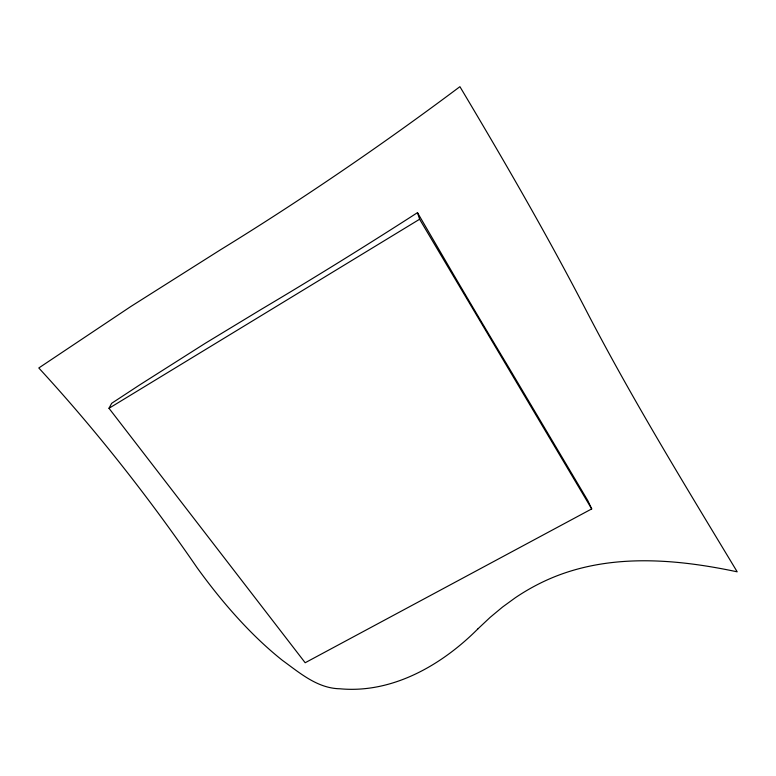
<?xml version="1.0" encoding="UTF-8"?>
<svg xmlns="http://www.w3.org/2000/svg" width="776" height="776" viewBox="0 0 776 776"><rect width="100%" height="100%" fill="white"/><g stroke="black" fill="none" stroke-linecap="round" stroke-linejoin="round"><path stroke-width="1.16" d="M108.989 408.292L111.676 403.297L139.884 384.789L205.174 343.351L261.405 309.255A632.537 76.727 -32.8 0 0 417.478 212.653L453.233 274.006A382.393 12.3 60 0 0 508.037 366.282L587.742 500.481L591.71 508.91L305.172 662.743L108.989 408.292L419.612 219.239L417.488 212.663M419.612 219.239L591.71 508.91M478.026 628.754C442.01 664.935 392.578 693.686 339.898 688.778C317.423 688.38 299.769 672.918 282.493 660.415C260.61 643.023 241.132 622.808 223.207 601.41A235.031 73.148 59.4 0 1 197.182 567.828C149.031 497.697 96.408 430.602 38.8 367.979L130.863 306.481L220.529 249.756A322.777 34.319 -33.3 0 0 265.266 221.694C331.769 179.081 396.691 134.025 459.916 86.679C504.313 161.069 547.759 236.088 587.539 313.067C633.517 401.502 685.771 486.494 737.2 571.825C677.496 559.157 612.943 553.443 554.976 576.607A127.623 75.815 -32.4 0 0 515.177 597.85L502.586 607.007L490.228 617.289L478.026 628.754"/></g></svg>
